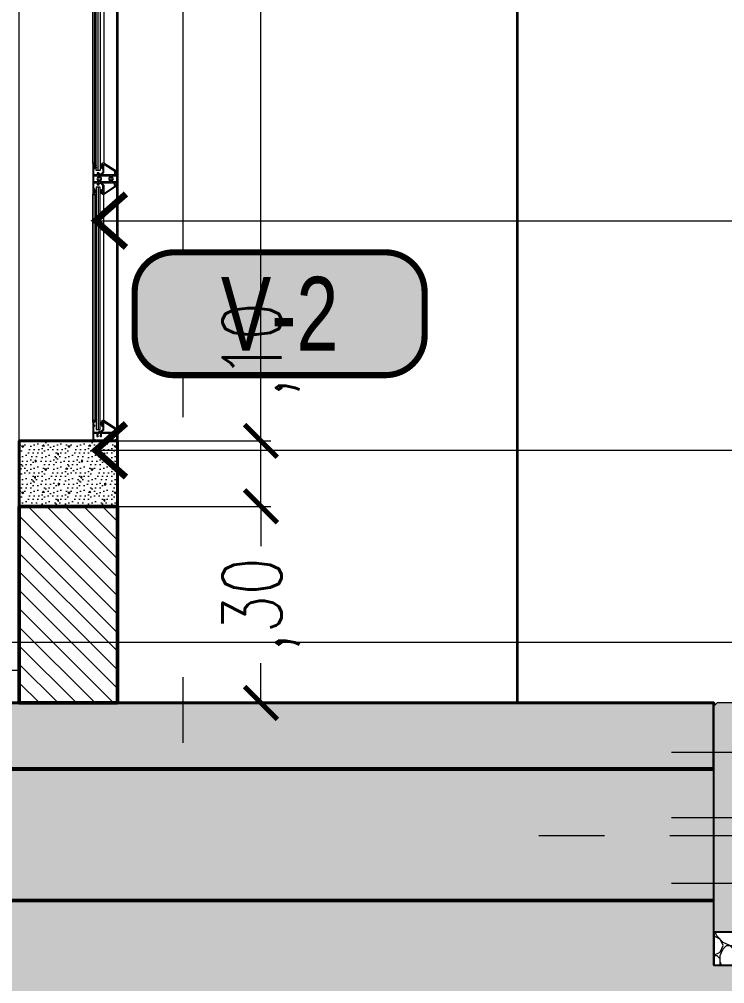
# Model space of a CAD drawing. Header units: millimetres. Extents: x 216 to 447, y 57 to 97.
# Drawn here: x 441.741 to 442.817, y 58.207 to 59.679 of the extents above; entities that cross this region are included whole.
import ezdxf
from ezdxf.enums import TextEntityAlignment as Align

# ---------------------------------------------------------------- set-up
doc = ezdxf.new("R2010")
doc.units = ezdxf.units.MM
doc.header["$LTSCALE"] = 0.5
doc.set_wipeout_variables(frame=1)
doc.header["$PDMODE"] = 35
doc.linetypes.add('DASHDOT2', pattern=[12.7, 6.35, -3.175, 0, -3.175])
doc.linetypes.add('HIDDEN', pattern=[0.375, 0.25, -0.125])
for name, color, linetype, lineweight in [('A-COTAS', 7, 'Continuous', 9), ('A-ECON-ACHU', 146, 'Continuous', 0), ('A-ECON-PLAC', 134, 'Continuous', 40), ('A-EJES', 7, 'DASHDOT2', 9), ('A-MURO', 5, 'Continuous', 50), ('A-MURO-ACHU', 250, 'Continuous', 0), ('A-PISO', 7, 'Continuous', 15), ('A-PISO -ACHU', 55, 'Continuous', 0), ('A-PLAN-1', 2, 'Continuous', 35), ('A-PLAN-2', 5, 'Continuous', 18), ('A-PLAN-ACHU1', 105, 'Continuous', 9), ('A-PLAN-ACHU2', 146, 'Continuous', 0), ('A-PLAN-ACHU3', 250, 'Continuous', 0), ('A-PROY', 6, 'HIDDEN', 18), ('A-TEXT-FLEC', 4, 'Continuous', 9), ('A-TEXT-VENT', 2, 'Continuous', 9), ('A-VENT', 1, 'Continuous', 15), ('A-WIPEOUT', 255, 'Continuous', 0), ('U-TEXT-FLE', 130, 'Continuous', 20)]:
    doc.layers.add(name, color=color, linetype=linetype, lineweight=lineweight)
doc.layers.add('BORRADOR', color=3, linetype='Continuous', plot=False)
doc.styles.add('Cotas', font='romans.shx', dxfattribs={"width": 0.75})
doc.styles.add('ING_50', font='swisscl.ttf', dxfattribs={"height": 0.08})
doc.dimstyles.new("1-25'", dxfattribs={"dimtxt": 0.075, "dimasz": 0.05, "dimexe": 0.015, "dimexo": 0, "dimgap": 0.02, "dimtad": 0, "dimzin": 4, "dimtxsty": 'Cotas', "dimblk": 'ARCHTICK', "dimcen": 0.09, "dimclrd": 142, "dimclre": 2, "dimclrt": 2, "dimadec": 0, "dimazin": 0, "dimtfac": 1, "dimtmove": 0, "dimatfit": 3, "dimfxl": 0.1, "dimlwd": 13, "dimlwe": 9, "dimarcsym": 2})

# ---------------------------------------------------------------- blocks, each defined once
blk = doc.blocks.new('bordillo A-81')
at = {"layer": 'A-PLAN-2'}
blk.add_lwpolyline([(0, 0), (0.1499999999941792, 0), (0.1499999999941792, 0.3950000000145519), (0.1449999999895226, 0.4000000000192085), (0.005000000004656613, 0.4000000000046566), (0, 0.395)], close=True, dxfattribs=at)
blk.add_wipeout([(0, 2.7755575615628914e-17), (0.14999999999417923, 2.7755575615628914e-17), (0.14999999999417923, 0.39500000001455193), (0.14499999998952262, 0.40000000001920843), (0.005000000004656585, 0.4000000000046565), (0, 0.395)]).dxf.layer = 'A-PLAN-2'
at = {"layer": 'A-PLAN-ACHU2', "linetype": 'Continuous'}
h = blk.add_hatch(dxfattribs=at)
h.set_pattern_fill('STONES', color=256, scale=0.1, pattern_type=2)
h.set_pattern_definition([(0, (0.06999999999999999, 0), (0, 0.1), [0.005000000000000001, -0.015, 0.005000000000000001, -0.07500000000000001]), (0, (0.095, 0.01), (0, 0.1), [0.005000000000000001, -0.095]), (0, (0.04500000000000001, 0.02), (0, 0.1), [0.01, -0.09000000000000001]), (0, (0.02, 0.025), (0, 0.1), [0.015, -0.085]), (0, (0.06999999999999999, 0.03), (0, 0.1), [0.01, -0.01, 0.015, -0.065]), (0, (0.065, 0.04500000000000001), (0, 0.1), [0.015, -0.085]), (0, (0.04000000000000001, 0.05), (0, 0.1), [0.015, -0.035, 0.015, -0.035]), (0, (0.02, 0.065), (0, 0.1), [0.015, -0.005000000000000001, 0.005000000000000001, -0.07500000000000001]), (0, (0.085, 0.07500000000000001), (0, 0.1), [0.005000000000000001, -0.095]), (0, (0.065, 0.085), (0, 0.1), [0.01, -0.09000000000000001]), (90, (0, 0.09000000000000001), (-0.1, 6.123233995736766e-18), [0.01, -0.09000000000000001]), (90, (0.01, 0.02), (-0.1, 6.123233995736766e-18), [0.005000000000000001, -0.01, 0.015, -0.06999999999999999]), (90, (0.035, 0.03), (-0.1, 6.123233995736766e-18), [0.02, -0.005000000000000001, 0.005000000000000001, -0.06999999999999999]), (90, (0.05, 0.05500000000000001), (-0.1, 6.123233995736766e-18), [0.015, -0.085]), (90, (0.05500000000000001, 0.01), (-0.1, 6.123233995736766e-18), [0.01, -0.09000000000000001]), (90, (0.06, 0.09000000000000001), (-0.1, 6.123233995736766e-18), [0.01, -0.09000000000000001]), (90, (0.065, 0.03), (-0.1, 6.123233995736766e-18), [0.01, -0.05, 0.005000000000000001, -0.035]), (90, (0.08000000000000002, 0.08000000000000002), (-0.1, 6.123233995736766e-18), [0.005000000000000001, -0.005000000000000001, 0.005000000000000001, -0.085]), (90, (0.085, 0.035), (-0.1, 6.123233995736766e-18), [0.01, -0.015, 0.01, -0.065]), (90, (0.09000000000000001, 0.01), (-0.1, 6.123233995736766e-18), [0.01, -0.09000000000000001]), (45, (0.005000000000000001, 0.01), (1.110223024625157e-17, 0.1000000000019025), [0.0141421, -0.02828427, 0.0212132, -0.07778178620000001]), (45, (0, 0.01), (1.110223024625157e-17, 0.1000000000019025), [0.01414213562, -0.1272792206]), (45, (0.05500000000000001, 0.02), (1.110223024625157e-17, 0.1000000000019025), [0.01414213562, -0.1272792206]), (45, (0.04500000000000001, 0.06999999999999999), (1.110223024625157e-17, 0.1000000000019025), [0.01414213562, -0.1272792206]), (45, (0.09000000000000001, 0.02), (1.110223024625157e-17, 0.1000000000019025), [0.01414213562, -0.1272792206]), (45, (0.005000000000000001, 0.03), (1.110223024625157e-17, 0.1000000000019025), [0.007071067812000001, -0.1343502884]), (45, (0.015, 0.06), (1.110223024625157e-17, 0.1000000000019025), [0.007071067812000001, -0.1343502884]), (45, (0.025, 0.025), (1.110223024625157e-17, 0.1000000000019025), [0.007071067812000001, -0.1343502884]), (45, (0.035, 0.06), (1.110223024625157e-17, 0.1000000000019025), [0.007071067812000001, -0.1343502884]), (45, (0.065, 0.04000000000000001), (1.110223024625157e-17, 0.1000000000019025), [0.007071067812000001, -0.1343502884]), (45, (0.065, 0.095), (1.110223024625157e-17, 0.1000000000019025), [0.007071067812000001, -0.1343502884]), (45, (0.07500000000000001, 0.085), (1.110223024625157e-17, 0.1000000000019025), [0.007071067812000001, -0.1343502884]), (45, (0.08000000000000002, 0.03), (1.110223024625157e-17, 0.1000000000019025), [0.007071067812000001, -0.1343502884]), (45, (0.085, 0.005000000000000001), (1.110223024625157e-17, 0.1000000000019025), [0.007071067812000001, -0.1343502884]), (45, (0.085, 0.04500000000000001), (1.110223024625157e-17, 0.1000000000019025), [0.007071067812000001, -0.1343502884]), (45, (0.085, 0.095), (1.110223024625157e-17, 0.1000000000019025), [0.007071067812000001, -0.1343502884]), (45, (0.09000000000000001, 0.07500000000000001), (1.110223024625157e-17, 0.1000000000019025), [0.007071067812000001, -0.1343502884]), (135, (0.06999999999999999, 0.085), (-0.1000000000019025, 1.110223024625157e-17), [0.007071067812000001, -0.1343502884]), (135, (0.08000000000000002, 0.095), (-0.1000000000019025, 1.110223024625157e-17), [0.007071067812000001, -0.1343502884]), (135, (0.085, 0.07500000000000001), (-0.1000000000019025, 1.110223024625157e-17), [0.007071067812000001, -0.1343502884]), (135, (0.1, 0.095), (-0.1000000000019025, 1.110223024625157e-17), [0.007071067812000001, -0.1343502884]), (135, (0.05, 0.06), (-0.1000000000019025, 1.110223024625157e-17), [0.007071067812000001, -0.1343502884]), (135, (0.04000000000000001, 0.05), (-0.1000000000019025, 1.110223024625157e-17), [0.007071067812000001, -0.1343502884]), (135, (0.01, 0.025), (-0.1000000000019025, 1.110223024625157e-17), [0.007071067812000001, -0.1343502884]), (135, (0.02, 0.025), (-0.1000000000019025, 1.110223024625157e-17), [0.007071067812000001, -0.1343502884]), (135, (0.03, 0.06), (-0.1000000000019025, 1.110223024625157e-17), [0.007071067812000001, -0.1343502884]), (135, (0.01, 0.04500000000000001), (-0.1000000000019025, 1.110223024625157e-17), [0.007071067812000001, -0.1343502884]), (135, (0.06999999999999999, 0.03), (-0.1000000000019025, 1.110223024625157e-17), [0.007071067812000001, -0.1343502884]), (135, (0.085, 0.04000000000000001), (-0.1000000000019025, 1.110223024625157e-17), [0.007071067812000001, -0.1343502884]), (135, (0.09000000000000001, 0.02), (-0.1000000000019025, 1.110223024625157e-17), [0.007071067812000001, -0.1343502884]), (135, (0.09000000000000001, 0.03), (-0.1000000000019025, 1.110223024625157e-17), [0.007071067812000001, -0.1343502884]), (135, (0.095, 0.01), (-0.1000000000019025, 1.110223024625157e-17), [0.007071067812000001, -0.1343502884]), (135, (0.015, 0.06999999999999999), (-0.1000000000019025, 1.110223024625157e-17), [0.01414213562, -0.1272792206]), (135, (0.065, 0.04000000000000001), (-0.1000000000019025, 1.110223024625157e-17), [0.01414213562, -0.1272792206]), (135, (0.06, 0.005000000000000001), (-0.1000000000019025, 1.110223024625157e-17), [0.03535533906, -0.1060660172]), (26.56505119999999, (0, 0.05), (0.1000000000000094, 4.000644815427279e-11), [0.01118, -0.2124267978]), (26.56505119999999, (0.015, 0.02), (0.1000000000000094, 4.000644815427279e-11), [0.01118, -0.2124267978]), (26.56505119999999, (0.035, 0.065), (0.1000000000000094, 4.000644815427279e-11), [0.01118, -0.2124267978]), (26.56505119999999, (0.07500000000000001, 0), (0.1000000000000094, 4.000644815427279e-11), [0.01118, -0.2124267978]), (26.56505119999999, (0.06, 0.025), (0.1000000000000094, 4.000644815427279e-11), [0.01118, -0.2124267978]), (26.56505119999999, (0.06999999999999999, 0.04500000000000001), (0.1000000000000094, 4.000644815427279e-11), [0.01118, -0.2124267978]), (26.56505119999999, (0.05500000000000001, 0.08000000000000002), (0.1000000000000094, 4.000644815427279e-11), [0.01118, -0.2124267978]), (26.56505119999999, (0.09000000000000001, 0.07500000000000001), (0.1000000000000094, 4.000644815427279e-11), [0.01118, -0.2124267978]), (63.43494880000001, (0.01, 0.05), (4.000644815427279e-11, 0.1000000000000094), [0.01118, -0.2124267978]), (63.43494880000001, (0.01, 0.05500000000000001), (4.000644815427279e-11, 0.1000000000000094), [0.01118, -0.2124267978]), (63.43494880000001, (0.05, 0.06999999999999999), (4.000644815427279e-11, 0.1000000000000094), [0.02236, -0.2012467977]), (63.43494880000001, (0.085, 0.065), (4.000644815427279e-11, 0.1000000000000094), [0.01118, -0.2124267978]), (63.43494880000001, (0.08000000000000002, 0.05), (4.000644815427279e-11, 0.1000000000000094), [0.01118, -0.2124267978]), (63.43494880000001, (0.03, 0.03), (4.000644815427279e-11, 0.1000000000000094), [0.01118, -0.2124267978]), (63.43494880000001, (0.08000000000000002, 0.085), (4.000644815427279e-11, 0.1000000000000094), [0.01118, -0.2124267978]), (63.43494880000001, (0.095, 0.08000000000000002), (4.000644815427279e-11, 0.1000000000000094), [0.01118, -0.2124267978]), (116.5650512, (0.005000000000000001, 0.08000000000000002), (-4.000648146096353e-11, 0.1000000000000094), [0.01118, -0.2124267978]), (116.5650512, (0.06, 0), (-4.000648146096353e-11, 0.1000000000000094), [0.01118, -0.2124267978]), (116.5650512, (0.015, 0.065), (-4.000648146096353e-11, 0.1000000000000094), [0.01118, -0.2124267978]), (116.5650512, (0.09000000000000001, 0.05500000000000001), (-4.000648146096353e-11, 0.1000000000000094), [0.01118, -0.2124267978]), (116.5650512, (0.05500000000000001, 0.05), (-4.000648146096353e-11, 0.1000000000000094), [0.01118, -0.2124267978]), (116.5650512, (0.085, 0.06999999999999999), (-4.000648146096353e-11, 0.1000000000000094), [0.01118, -0.2124267978]), (116.5650512, (0.035, 0.05), (-4.000648146096353e-11, 0.1000000000000094), [0.01118, -0.2124267978]), (116.5650512, (0.015, 0.03), (-4.000648146096353e-11, 0.1000000000000094), [0.01118, -0.2124267978]), (153.4349488, (0.01, 0.07500000000000001), (-0.1000000000000094, 4.000645925650304e-11), [0.01118, -0.2124267978]), (153.4349488, (0.04500000000000001, 0.02), (-0.1000000000000094, 4.000645925650304e-11), [0.01118, -0.2124267978]), (153.4349488, (0.025, 0.065), (-0.1000000000000094, 4.000645925650304e-11), [0.01118, -0.2124267978]), (153.4349488, (0.085, 0.025), (-0.1000000000000094, 4.000645925650304e-11), [0.01118, -0.2124267978]), (153.4349488, (0.06999999999999999, 0), (-0.1000000000000094, 4.000645925650304e-11), [0.01118, -0.2124267978]), (153.4349488, (0.08000000000000002, 0.08000000000000002), (-0.1000000000000094, 4.000645925650304e-11), [0.01118, -0.2124267978]), (153.4349488, (0.065, 0.04500000000000001), (-0.1000000000000094, 4.000645925650304e-11), [0.01118, -0.2124267978]), (153.4349488, (0.01, 0.07500000000000001), (-0.1000000000000094, 4.000645925650304e-11), [0.01118, -0.2124267978]), (153.4349488, (0.1, 0.05), (-0.1000000000000094, 4.000645925650304e-11), [0.01118, -0.2124267978]), (243.4349488, (0.005000000000000001, 0.01), (-4.000642039869718e-11, -0.1000000000000094), [0.01118, -0.2124267978])])
h.paths.add_polyline_path([(0, 0), (0.1499999999941792, 0), (0.1499999999941792, 0.05000000002793967), (0, 0.05000000002793967)])
at = {"layer": 'A-PLAN-ACHU3', "linetype": 'Continuous'}
h = blk.add_hatch(color=252, dxfattribs=at)
h.dxf.hatch_style = 1
h.paths.add_polyline_path([(0.1499999999941792, 0.3950000000145519), (0.1450000000040745, 0.4000000000046566), (0.005000000004656627, 0.4000000000046566), (2.775557561562891e-17, 0.395), (0, 0.05000000002793964), (0.1499999999941792, 0.05000000002793967)])
h.paths.add_polyline_path([(0.1000000000116411, 0.2250000000308501, -1), (0.05000000001164109, 0.2250000000308501, -1)], flags=16)
h.paths.add_polyline_path([(0.05000000001164109, 0.325000000007567, -1), (0.1000000000116411, 0.325000000007567, -1)], flags=16)
h.paths.add_polyline_path([(0.1000000000116411, 0.1250000000541331, -1), (0.05000000001164109, 0.1250000000541331, -1)], flags=16)
at = {"layer": 'A-EJES', "color": 250, "ltscale": 0.01}
for p, q in [((0.07500000001164131, -0.005532471055630594), (0.07500000001164131, 0.4262510597723304)), ((-0.06466802408976968, 0.325000000007567), (0.2146680241130523, 0.325000000007567)), ((-0.06466802408976968, 0.2250000000308501), (0.2146680241130523, 0.2250000000308501)), ((-0.06466802408976968, 0.1250000000541331), (0.2146680241130523, 0.1250000000541331))]:
    blk.add_line(p, q, dxfattribs=at)
at = {"layer": 'A-PLAN-2'}
blk.add_lwpolyline([(0.1499999999941792, 0.3950000000145519), (0.1450000000040745, 0.4000000000046566), (0.005000000004656599, 0.4000000000046566), (1.387778780781446e-17, 0.395), (0, 0.05000000002793964), (0.1499999999941792, 0.05000000002793964)], close=True, dxfattribs=at)
at = {"layer": 'BORRADOR', "linetype": 'Continuous'}
blk.add_lwpolyline([(0, 0), (0.1499999999941792, 0), (0.1499999999941792, 0.05000000002793967), (0, 0.05000000002793967)], close=True, dxfattribs=at)
at = {"layer": 'U-TEXT-FLE'}
for centre in [(0.07500000001164109, 0.325000000007567), (0.07500000001164109, 0.2250000000308501), (0.07500000001164109, 0.1250000000541331)]:
    blk.add_circle(centre, 0.025, dxfattribs=at)
blk = doc.blocks.new('ALN-177', base_point=(0.5588302890618358, 0.5404238234098401))
at = {"layer": 'A-PLAN-ACHU1'}
for p, q in [((0.534297784425109, 0.5506374799609637), (0.5323621309648113, 0.552874772392249)), ((0.5343826459436132, 0.5518645149028479), (0.5323621309648113, 0.552874772392249)), ((0.534297784425109, 0.5506374799609637), (0.5323621309648111, 0.5484462455124463)), ((0.534336587960845, 0.5494334740104634), (0.5323621309648111, 0.5484462455124463)), ((0.5361441126694672, 0.5484812026587914), (0.534336587960845, 0.5494334740104634)), ((0.5361441126694674, 0.5527937572631358), (0.5343826459436132, 0.5518645149028479)), ((0.5361441126694672, 0.5484812026587914), (0.5361441126694674, 0.5527937572631358))]:
    blk.add_line(p, q, dxfattribs=at)
at = {"layer": 'A-VENT'}
blk.add_lwpolyline([(0.5558302890618358, 0.5404238234098401), (0.5588302890618358, 0.5404238234098401), (0.5588302890618358, 0.5419238234098401), (0.5377411306641885, 0.55548448358162), (0.5362411306641884, 0.55548448358162), (0.5343302890618358, 0.55398448358162), (0.5343302890618359, 0.5520775261758779), (0.5362411306641885, 0.553577526175878), (0.5362411306641885, 0.5478488311130394), (0.5343302890618359, 0.5493488311130394), (0.5343302890618358, 0.548077526175878), (0.5362411306641885, 0.5465775261758778), (0.5362411306641885, 0.5417795215100272), (0.5332383553405268, 0.5387767461863654), (0.5294984899770692, 0.5387767461863653), (0.5294984899770692, 0.5386327177668735), (0.5304984899770693, 0.5376327177668736), (0.5342156472645946, 0.5376327177668736), (0.5377411306641886, 0.5411582011664675), (0.5377411306641885, 0.5537011424171183), (0.5560568868956574, 0.5419238234098401), (0.5540802890618359, 0.54192382340984), (0.5540802890618359, 0.5389238234098401, 1), (0.5565802890618359, 0.5389238234098401)], format="xyb", close=True, dxfattribs=at)
blk = doc.blocks.new('ALN-292')
at = {"layer": 'A-VENT'}
blk.add_lwpolyline([(0, 0.02400000000000002), (0, 0), (0.003500000000000003, 0), (0.003500000000000003, 0.002499999999999947), (0.001500000000000001, 0.001499999999999946), (0.001499999999999987, 0.00788196601125013), (0.003500000000000003, 0.006881966011250018), (0.003500000000000003, 0.008000000000000007), (0.001500000000000001, 0.009000000000000008), (0.001499999999999994, 0.01793933982822027), (0.006999999999999992, 0.01793933982822027), (0.006999999999999992, 0.01500000000000001), (0.009999999999999995, 0.01500000000000012), (0.009249999999999967, 0.01650000000000007), (0.008499999999999994, 0.01650000000000007), (0.008499999999999994, 0.01793933982822027), (0.03649999999999999, 0.01793933982822027), (0.03649999999999999, 0.01650000000000007), (0.03575000000000002, 0.01650000000000007), (0.03499999999999999, 0.01500000000000012), (0.03799999999999999, 0.01500000000000001), (0.03799999999999999, 0.02399999999999997), (0.03800000000000002, 0.03299999999999992), (0.03500000000000002, 0.03299999999999981), (0.03575000000000003, 0.03149999999999986), (0.0365, 0.03149999999999986), (0.0365, 0.03006066017177966), (0.008500000000000008, 0.03006066017177972), (0.008500000000000008, 0.03149999999999992), (0.00924999999999998, 0.03149999999999992), (0.01000000000000002, 0.03299999999999986), (0.00700000000000002, 0.03300000000000003), (0.007000000000000006, 0.03006066017177977), (0.001500000000000008, 0.03006066017177977), (0.001500000000000043, 0.03900000000000003), (0.003500000000000045, 0.04000000000000004), (0.003500000000000052, 0.04111803398875002), (0.001500000000000029, 0.04011803398874991), (0.001500000000000064, 0.0465000000000001), (0.003500000000000066, 0.0455000000000001), (0.003500000000000072, 0.04800000000000004), (6.938893903907228e-17, 0.04800000000000004)], close=True, dxfattribs=at)
for points in [[(0.009249999999999845, 0.02741869858279433, 0.3522849494188029), (0.006499999999999968, 0.02400000000000002, 0.3522849494188029), (0.009249999999999967, 0.02058130141720627), (0.009249999999999967, 0.01943933982822027), (0.001499999999999994, 0.01943933982822027), (0.001500000000000001, 0.02400000000000002), (0.001500000000000008, 0.02856066017177977), (0.00924999999999998, 0.02856066017177972)], [(0.007999999999999967, 0.02400000000000002, 1.000000000000014), (0.01199999999999997, 0.02400000000000001, 1.000000000000014)], [(0.02724999999999989, 0.02741869858279428, 0.3522849494187984), (0.02450000000000001, 0.02399999999999997, 0.3522849494187984), (0.02725000000000001, 0.02058130141720627), (0.02725000000000001, 0.01943933982822021), (0.01074999999999997, 0.01943933982822027), (0.0107500000000001, 0.02058130141720566, 0.3522849494187981), (0.01349999999999997, 0.02400000000000001, 0.3522849494187981), (0.01074999999999997, 0.02741869858279372), (0.01075, 0.02856066017177972), (0.02725000000000002, 0.02856066017177972)], [(0.02600000000000001, 0.02399999999999997, 0.9999999999999999), (0.03000000000000001, 0.02399999999999996, 0.9999999999999999)], [(0.02875000000000014, 0.02058130141720566, 0.3522849494187981), (0.03150000000000001, 0.02399999999999996, 0.3522849494187981), (0.02875000000000001, 0.02741869858279367), (0.02875000000000003, 0.02856066017177972), (0.0365, 0.02856066017177972), (0.03649999999999999, 0.02399999999999997), (0.03649999999999999, 0.01943933982822021), (0.02875000000000001, 0.01943933982822021)]]:
    blk.add_lwpolyline(points, format="xyb", close=True, dxfattribs=at)
blk = doc.blocks.new('V-2_CT_BLQ4')
at = {"layer": 'A-PLAN-ACHU1'}
for points in [[(-0.117500000000291, 0.4126896705372474), (-0.1175000053062831, 1.530310185353528), (-0.1235000053061412, 1.530310185353528), (-0.1235000000001492, 0.4126896705372474)], [(-0.117500000000291, 0.3873103501871356), (-0.1175000053071926, 0.01753048641489841), (-0.1235000053070507, 0.01753048641489841), (-0.1235000000001492, 0.3873103501871356)]]:
    blk.add_lwpolyline(points, close=True, dxfattribs=at)
for points in [[(-0.1140549522137917, 0.4208584336304284), (-0.1140549522137917, 0.4165458790259891), (-0.1158624769227572, 0.4174981503776962), (-0.1178369339186247, 0.4165109218795351), (-0.1159012804582744, 0.4187021563282087), (-0.1178369339186247, 0.4209394487595546), (-0.1158164189396302, 0.4199291912702847), (-0.1140549522137917, 0.4208584336304284)], [(-0.1140536292623437, 0.4170761703073822), (-0.1140536292623437, 0.4213887249118216), (-0.1158611539708545, 0.4204364535601144), (-0.1178356109671768, 0.4214236820582755), (-0.1158999575068265, 0.4192324476096019), (-0.1178356109671768, 0.416995155178256), (-0.1158150959881823, 0.4180054126675259), (-0.1140536292623437, 0.4170761703073822)], [(-0.1140536292623437, 0.3829238504174555), (-0.1140536292623437, 0.3786112958134709), (-0.1158611539708545, 0.379563567165178), (-0.1178356109671768, 0.3785763386670169), (-0.1158999575068265, 0.3807675731152358), (-0.1178356109671768, 0.3830048655465816), (-0.1158150959881823, 0.3819946080573118), (-0.1140536292623437, 0.3829238504174555)]]:
    blk.add_lwpolyline(points, dxfattribs=at)
at = {"layer": 'A-PLAN-ACHU2'}
for points in [[(-0.1289108469090934, 1.519004225615163), (-0.1289108416026465, 0.4236359959911624)], [(-0.1204999999999927, 0.4126896705372474), (-0.1205000053059848, 1.530310185353528)], [(-0.1155000000003383, 0.4236403760776284), (-0.1154986285991981, 1.518999845528242)], [(-0.1204999999999927, 0.3873103501871356), (-0.1205000053068943, 0.01753048641489841)], [(-0.1289108469100029, 0.02883644615326375), (-0.1289108416026465, 0.3763640247332205)], [(-0.1155000000003383, 0.3763596446467545), (-0.1154986286001076, 0.02884082624018447)]]:
    blk.add_lwpolyline(points, dxfattribs=at)
for points in [[(-0.11200000000008, 0.4236403760776284), (-0.1120000053065269, 1.518999845528242)], [(-0.11200000000008, 0.3763596446467545), (-0.1120000053074364, 0.02884082624018447)]]:
    blk.add_lwpolyline(points, close=True, dxfattribs=at)
at = {"layer": 'A-VENT'}
blk.add_lwpolyline([(0, 0), (4.11420160162379e-06, 1.550000000000409), (-0.1499958857984893, 1.550000156329361), (-0.1500000000000909, 1.563289515615907e-07)], close=True, dxfattribs=at)
blk.add_lwpolyline([(-0.1210000000000946, 0.007868105521538382, 3.732050807579713), (-0.1230000000000473, 0.007868105521538382), (-0.1237547636683303, 0.00656081650095075), (-0.1255000000001019, 0.00656081650095075), (-0.1255000000001019, 0.01156081650060514), (-0.1365000000000691, 0.01156081650060514), (-0.1365000000000691, 0.00656081650095075), (-0.1382452363322955, 0.00656081650095075), (-0.1390000000001237, 0.007868105521538382, 3.732050807579713), (-0.1410000000000764, 0.007868105521538382), (-0.1417547636679046, 0.00656081650095075), (-0.143500000000131, 0.00656081650095075), (-0.143500000000131, 0.01156081650060514), (-0.1485000000002401, 0.01156081650060514), (-0.1485000000002401, 0.001560816500841611), (-0.1464393398282482, 0.001560816500841611), (-0.1480000000001382, 1.563289515615907e-07), (-0.1500000000000909, 1.563289515615907e-07), (-0.1500000000000909, 0.01600015632902796), (-0.1469999999999345, 0.01600015632902796), (-0.1477500000000873, 0.01450015632917712), (-0.1485000000002401, 0.01450015632917712), (-0.1485000000002401, 0.01306081650091073), (-0.1134999999999309, 0.01306081650091073), (-0.1134999999999309, 0.02200015632888608), (-0.1155000000003383, 0.0230001563290898), (-0.1155000000003383, 0.02411819031794948), (-0.1134999999999309, 0.02311819031774576), (-0.1134999999999309, 0.02950015632904979), (-0.1155000000003383, 0.02850015632884606), (-0.1155000000003383, 0.03100015632890063), (-0.11200000000008, 0.03100015632890063), (-0.11200000000008, 1.563289515615907e-07), (-0.1140000000000327, 1.563289515615907e-07), (-0.1155606601719228, 0.001560816500841611), (-0.1134999999999309, 0.001560816500841611), (-0.1134999999999309, 0.01156081650060514), (-0.11850000000004, 0.01156081650060514), (-0.11850000000004, 0.00656081650095075), (-0.1202452363322664, 0.00656081650095075)], format="xyb", close=True, dxfattribs=at)
at = {"layer": 'A-VENT', "xscale": -1}
for name, p in [('ALN-292', (-0.1119986770486321, 0.3760000103623042)), ('ALN-177', (-0.149998677048643, 0.4089349701041556)), ('ALN-177', (-0.1500000000000909, 0.01593511607052278))]:
    blk.add_blockref(name, p, dxfattribs=at)
at = {"layer": 'A-VENT', "rotation": 180}
blk.add_blockref('ALN-177', (-0.149998677048643, 0.3910650506206821), dxfattribs=at)
blk = doc.blocks.new('V-2_CT-BLQ4')
at = {"layer": 'A-VENT'}
blk.add_blockref('V-2_CT_BLQ4', (0, 0), dxfattribs=at)
blk = doc.blocks.new('*U675')
at = {"layer": 'A-TEXT-FLEC'}
blk.add_lwpolyline([(3.561975394937889, 0), (0, 0), (0, 0.1370235189529012)], dxfattribs=at)
at = {"layer": 'A-TEXT-FLEC', "const_width": 0.01}
blk.add_lwpolyline([(3.515547050308276, -0.0408174103613419), (3.561975394937974, 9.094947017729282e-13), (3.515547050308276, 0.0408174103613419)], dxfattribs=at)
blk = doc.blocks.new('_ArchTick')
at = {"color": 0, "linetype": 'ByBlock', "const_width": 0.15}
blk.add_lwpolyline([(-0.5, -0.5), (0.5, 0.5)], dxfattribs=at)
blk = doc.blocks.new('*D704')
at = {"layer": 'A-COTAS', "color": 2, "linetype": 'DASHDOT2', "lineweight": 9, "transparency": 16777216}
for p, q in [((441.890537406066, 58.9354253764518), (442.124427780234, 58.9354253764518)), ((441.8905294962715, 58.63542537645208), (442.124427780234, 58.63542537645208))]:
    blk.add_line(p, q, dxfattribs=at)
at = {"layer": 'A-COTAS', "color": 142, "linetype": 'Continuous', "lineweight": 13, "transparency": 16777216}
for p, q in [((442.109427780234, 58.9354253764518), (442.109427780234, 58.87453251930908)), ((442.109427780234, 58.63542537645208), (442.109427780234, 58.69631823359479))]:
    blk.add_line(p, q, dxfattribs=at)
at = {"layer": 'DEFPOINTS', "color": 0, "transparency": 16777216}
for p in [(441.890537406066, 58.9354253764518), (442.109427780234, 58.9354253764518), (441.8905294962715, 58.63542537645208)]:
    blk.add_point(p, dxfattribs=at)
at = {"layer": 'A-COTAS', "color": 142, "lineweight": 13, "transparency": 16777216, "xscale": 0.05, "yscale": 0.05, "zscale": 0.05}
for p, rotation in [((442.109427780234, 58.9354253764518), 90), ((442.109427780234, 58.63542537645208), 270)]:
    blk.add_blockref('_ArchTick', p, dxfattribs=dict(at, rotation=rotation))
at = {"layer": 'A-COTAS', "color": 2, "transparency": 16777216, "insert": (442.109427780234, 58.78542537645201), "char_height": 0.09, "attachment_point": 5, "rotation": 90, "style": 'Cotas'}
blk.add_mtext(',30', dxfattribs=at)
blk = doc.blocks.new('*D705')
at = {"layer": 'A-COTAS', "color": 142, "linetype": 'Continuous', "lineweight": 13, "transparency": 16777216}
for p, q in [((442.109427780234, 59.03542545455252), (442.109427780234, 59.08542545455252)), ((442.109427780234, 58.9354253764518), (442.109427780234, 59.03542545455252))]:
    blk.add_line(p, q, dxfattribs=at)
at = {"layer": 'A-COTAS', "color": 2, "linetype": 'DASHDOT2', "lineweight": 9, "transparency": 16777216}
for p, q in [((441.815561135445, 59.03542545455252), (442.124427780234, 59.03542545455252)), ((441.890537406066, 58.9354253764518), (442.124427780234, 58.9354253764518))]:
    blk.add_line(p, q, dxfattribs=at)
at = {"layer": 'DEFPOINTS', "color": 0, "transparency": 16777216}
for p in [(441.815561135445, 59.03542545455252), (442.109427780234, 59.03542545455252), (441.890537406066, 58.9354253764518)]:
    blk.add_point(p, dxfattribs=at)
at = {"layer": 'A-COTAS', "color": 142, "lineweight": 13, "transparency": 16777216, "xscale": 0.05, "yscale": 0.05, "zscale": 0.05}
for p, rotation in [((442.109427780234, 59.03542545455252), 90), ((442.109427780234, 58.9354253764518), 270)]:
    blk.add_blockref('_ArchTick', p, dxfattribs=dict(at, rotation=rotation))
at = {"layer": 'A-COTAS', "color": 2, "transparency": 16777216, "insert": (442.109427780234, 59.17453259740974), "char_height": 0.09, "attachment_point": 5, "rotation": 90, "style": 'Cotas'}
blk.add_mtext(',10', dxfattribs=at)
blk = doc.blocks.new('*D706')
at = {"layer": 'A-COTAS', "color": 2, "linetype": 'DASHDOT2', "lineweight": 9, "transparency": 16777216}
for p, q in [((441.8905294962753, 60.58542537645326), (442.1244277802342, 60.58542537645326)), ((441.8155611354453, 59.03542545455252), (442.1244277802342, 59.03542545455252))]:
    blk.add_line(p, q, dxfattribs=at)
at = {"layer": 'A-COTAS', "color": 142, "linetype": 'Continuous', "lineweight": 13, "transparency": 16777216}
for p, q in [((442.1094277802342, 60.58542537645326), (442.1094277802342, 59.92846112978861)), ((442.1094277802342, 59.03542545455252), (442.1094277802342, 59.69238970121717))]:
    blk.add_line(p, q, dxfattribs=at)
at = {"layer": 'DEFPOINTS', "color": 0, "transparency": 16777216}
for p in [(441.8905294962753, 60.58542537645326), (442.1094277802342, 60.58542537645326), (441.8155611354453, 59.03542545455252)]:
    blk.add_point(p, dxfattribs=at)
at = {"layer": 'A-COTAS', "color": 142, "lineweight": 13, "transparency": 16777216, "xscale": 0.05, "yscale": 0.05, "zscale": 0.05}
for p, rotation in [((442.1094277802342, 60.58542537645326), 90), ((442.1094277802342, 59.03542545455252), 270)]:
    blk.add_blockref('_ArchTick', p, dxfattribs=dict(at, rotation=rotation))
at = {"layer": 'A-COTAS', "color": 2, "transparency": 16777216, "insert": (442.1094277802342, 59.81042541550296), "char_height": 0.09, "attachment_point": 5, "rotation": 90, "style": 'Cotas'}
blk.add_mtext('1,55', dxfattribs=at)
blk = doc.blocks.new('*U759')
at = {"layer": 'A-TEXT-FLEC'}
blk.add_lwpolyline([(3.978466536426112, 0), (0, 0), (0, 0.1370235189529012)], dxfattribs=at)

msp = doc.modelspace()

# ---------------------------------------------------------------- hatches: boundary and pattern name
at = {"layer": 'A-ECON-ACHU'}
h = msp.add_hatch(dxfattribs=at)
h.set_pattern_fill('CONCRT', color=256, scale=0.05, angle=45, style=0, pattern_type=2)
h.set_pattern_definition([(45, (-2342.257553559994, -1056.268992540171), (6.938893903907228e-18, 0.07071067811865475), [0.0025, -0.0175, 0, -0.025, 0, -0.005000000000000001]), (45, (-2342.268160161711, -1056.258385938453), (6.938893903907228e-18, 0.07071067811865475), [0, -0.0175, 0.0025, -0.025, 0, -0.005000000000000001]), (45, (-2342.275231229523, -1056.251314870641), (6.938893903907228e-18, 0.07071067811865475), [0, -0.02, 0, -0.0225, 0.0025, -0.005000000000000001]), (45, (-2342.289373365147, -1056.237172735017), (6.938893903907228e-18, 0.07071067811865475), [0, -0.02, 0.0025, -0.0225, 0, -0.005000000000000001]), (135, (-2342.255785793041, -1056.270760307124), (-0.07071067811865475, 1.387778780781446e-17), [0.0025, -0.0475]), (135, (-2342.241643657417, -1056.2566181715), (-0.07071067811865475, 1.387778780781446e-17), [-0.0175, 0.0025, -0.015, 0, -0.0125, 0.0025]), (135, (-2342.223965987887, -1056.23894050197), (-0.07071067811865475, 1.387778780781446e-17), [0, -0.025, 0.0025, -0.0125, 0, -0.01]), (135, (-2342.252250259135, -1056.267224773218), (-0.03535533905932738, 6.938893903907228e-18), [0, -0.0075, 0, -0.0075, 0, -0.01]), (135, (-2342.250482492182, -1056.261921472359), (-0.03535533905932738, 6.938893903907228e-18), [0, -0.01, 0, -0.0075, 0, -0.0075]), (135, (-2342.245179191323, -1056.260153705406), (-0.03535533905932738, 6.938893903907228e-18), [0, -0.01, 0, -0.01, 0, -0.005000000000000001]), (135, (-2342.241643657417, -1056.249547103688), (-0.03535533905932738, 6.938893903907228e-18), [0, -0.0075, 0, -0.01, 0, -0.0075]), (90, (-2342.255785793041, -1056.270760307124), (-0.03535533900000001, 0.03535533900000001), [0.0035355, -0.0212132, 0.0035355, -0.042426478]), (180, (-2342.241643657417, -1056.2566181715), (-0.03535533900000001, 0.03535533900000001), [-0.035355, 0.0035355, -0.028284678, 0.0035355])])
h.paths.add_polyline_path([(441.740553225653, 58.93542537645226), (441.8905374060651, 58.93542537645226), (441.8905374060651, 59.03542537645217), (441.740553225653, 59.03542537645217)])
h = msp.add_hatch(dxfattribs=at)
h.set_pattern_fill('CONCRT', color=256, scale=0.05, angle=44.99999999999999, style=0, pattern_type=2)
h.set_pattern_definition([(44.99999999999999, (295.0371849882204, 66.67454072341161), (2.425801502861709e-17, 0.07071067811865475), [0.0025, -0.0175, 0, -0.025, 0, -0.005000000000000001]), (44.99999999999999, (295.0265783865034, 66.68514732512949), (2.425801502861709e-17, 0.07071067811865475), [0, -0.0175, 0.0025, -0.025, 0, -0.005000000000000001]), (44.99999999999999, (295.0195073186915, 66.69221839294141), (2.425801502861709e-17, 0.07071067811865475), [0, -0.02, 0, -0.0225, 0.0025, -0.005000000000000001]), (44.99999999999999, (295.0053651830676, 66.70636052856526), (2.425801502861709e-17, 0.07071067811865475), [0, -0.02, 0.0025, -0.0225, 0, -0.005000000000000001]), (135, (295.0389527551733, 66.67277295645863), (-0.07071067811865475, 3.119690893252432e-17), [0.0025, -0.0475]), (135, (295.0530948907972, 66.68691509208247), (-0.07071067811865475, 3.119690893252432e-17), [-0.0175, 0.0025, -0.015, 0, -0.0125, 0.0025]), (135, (295.070772560327, 66.70459276161228), (-0.07071067811865475, 3.119690893252432e-17), [0, -0.025, 0.0025, -0.0125, 0, -0.01]), (135, (295.0424882890793, 66.67630849036459), (-0.03535533905932738, 1.559845446626216e-17), [0, -0.0075, 0, -0.0075, 0, -0.01]), (135, (295.0442560560323, 66.68161179122353), (-0.03535533905932738, 1.559845446626216e-17), [0, -0.01, 0, -0.0075, 0, -0.0075]), (135, (295.0495593568912, 66.68337955817651), (-0.03535533905932738, 1.559845446626216e-17), [0, -0.01, 0, -0.01, 0, -0.005000000000000001]), (135, (295.0530948907972, 66.6939861598944), (-0.03535533905932738, 1.559845446626216e-17), [0, -0.0075, 0, -0.01, 0, -0.0075]), (90, (295.0389527551733, 66.67277295645863), (-0.035355339, 0.03535533900000001), [0.0035355, -0.0212132, 0.0035355, -0.042426478]), (180, (295.0530948907972, 66.68691509208247), (-0.035355339, 0.03535533900000001), [-0.035355, 0.0035355, -0.028284678, 0.0035355])])
h.paths.add_polyline_path([(432.3905114454319, 58.63542537645253), (442.8005096274492, 58.63542537645253), (442.8005096274492, 58.53542537645217), (432.3905114454319, 58.53542537645217)])
at = {"layer": 'A-MURO-ACHU'}
h = msp.add_hatch(dxfattribs=at)
h.set_pattern_fill('_USER', color=256, scale=0.02, angle=-44.99994028675859, pattern_type=0)
h.set_pattern_definition([(315.0000597132414, (-2414.348867395641, -998.3185894768499), (0.01414212088489319, 0.01414215036255335), [])])
h.paths.add_polyline_path([(441.8905294962715, 58.63542537645208), (441.7405294962705, 58.63542537645208), (441.740537406065, 58.9354253764518), (441.890537406066, 58.9354253764518)])
at = {"layer": 'A-PISO -ACHU'}
h = msp.add_hatch(dxfattribs=at)
h.set_pattern_fill('STONES', color=256, scale=0.25, angle=-1.272221872585407e-14, pattern_type=2)
h.set_pattern_definition([(360, (-2212.99893363134, -1054.470760307122), (6.123233995736766e-17, 0.25), [0.0125, -0.0375, 0.0125, -0.1875]), (360, (-2212.93643363134, -1054.445760307122), (6.123233995736766e-17, 0.25), [0.0125, -0.2375]), (360, (-2213.06143363134, -1054.420760307122), (6.123233995736766e-17, 0.25), [0.025, -0.225]), (360, (-2213.12393363134, -1054.408260307122), (6.123233995736766e-17, 0.25), [0.0375, -0.2125]), (360, (-2212.99893363134, -1054.395760307123), (6.123233995736766e-17, 0.25), [0.025, -0.025, 0.0375, -0.1625]), (360, (-2213.01143363134, -1054.358260307122), (6.123233995736766e-17, 0.25), [0.0375, -0.2125]), (360, (-2213.07393363134, -1054.345760307122), (6.123233995736766e-17, 0.25), [0.0375, -0.0875, 0.0375, -0.0875]), (360, (-2213.12393363134, -1054.308260307123), (6.123233995736766e-17, 0.25), [0.0375, -0.0125, 0.0125, -0.1875]), (360, (-2212.96143363134, -1054.283260307122), (6.123233995736766e-17, 0.25), [0.0125, -0.2375]), (360, (-2213.01143363134, -1054.258260307122), (6.123233995736766e-17, 0.25), [0.025, -0.225]), (90, (-2213.17393363134, -1054.245760307123), (-0.25, 7.654042494670957e-17), [0.025, -0.225]), (90, (-2213.14893363134, -1054.420760307122), (-0.25, 7.654042494670957e-17), [0.0125, -0.025, 0.0375, -0.175]), (90, (-2213.08643363134, -1054.395760307123), (-0.25, 7.654042494670957e-17), [0.05, -0.0125, 0.0125, -0.175]), (90, (-2213.04893363134, -1054.333260307123), (-0.25, 7.654042494670957e-17), [0.0375, -0.2125]), (90, (-2213.03643363134, -1054.445760307122), (-0.25, 7.654042494670957e-17), [0.025, -0.225]), (90, (-2213.02393363134, -1054.245760307123), (-0.25, 7.654042494670957e-17), [0.025, -0.225]), (90, (-2213.01143363134, -1054.395760307123), (-0.25, 7.654042494670957e-17), [0.025, -0.125, 0.0125, -0.0875]), (90, (-2212.97393363134, -1054.270760307123), (-0.25, 7.654042494670957e-17), [0.0125, -0.0125, 0.0125, -0.2125]), (90, (-2212.96143363134, -1054.383260307122), (-0.25, 7.654042494670957e-17), [0.025, -0.0375, 0.025, -0.1625]), (90, (-2212.94893363134, -1054.445760307122), (-0.25, 7.654042494670957e-17), [0.025, -0.225]), (44.99999999999999, (-2213.16143363134, -1054.445760307122), (8.898791557416151e-17, 0.2500000000047562), [0.03535525, -0.070710675, 0.053033, -0.1944544655]), (44.99999999999999, (-2213.17393363134, -1054.445760307122), (8.898791557416151e-17, 0.2500000000047562), [0.03535533905, -0.3181980515]), (44.99999999999999, (-2213.03643363134, -1054.420760307122), (8.898791557416151e-17, 0.2500000000047562), [0.03535533905, -0.3181980515]), (44.99999999999999, (-2213.06143363134, -1054.295760307122), (8.898791557416151e-17, 0.2500000000047562), [0.03535533905, -0.3181980515]), (44.99999999999999, (-2212.94893363134, -1054.420760307122), (8.898791557416151e-17, 0.2500000000047562), [0.03535533905, -0.3181980515]), (44.99999999999999, (-2213.16143363134, -1054.395760307123), (8.898791557416151e-17, 0.2500000000047562), [0.01767766953, -0.335875721]), (44.99999999999999, (-2213.13643363134, -1054.320760307122), (8.898791557416151e-17, 0.2500000000047562), [0.01767766953, -0.335875721]), (44.99999999999999, (-2213.11143363134, -1054.408260307122), (8.898791557416151e-17, 0.2500000000047562), [0.01767766953, -0.335875721]), (44.99999999999999, (-2213.08643363134, -1054.320760307122), (8.898791557416151e-17, 0.2500000000047562), [0.01767766953, -0.335875721]), (44.99999999999999, (-2213.01143363134, -1054.370760307123), (8.898791557416151e-17, 0.2500000000047562), [0.01767766953, -0.335875721]), (44.99999999999999, (-2213.01143363134, -1054.233260307122), (8.898791557416151e-17, 0.2500000000047562), [0.01767766953, -0.335875721]), (44.99999999999999, (-2212.98643363134, -1054.258260307122), (8.898791557416151e-17, 0.2500000000047562), [0.01767766953, -0.335875721]), (44.99999999999999, (-2212.97393363134, -1054.395760307123), (8.898791557416151e-17, 0.2500000000047562), [0.01767766953, -0.335875721]), (44.99999999999999, (-2212.96143363134, -1054.458260307123), (8.898791557416151e-17, 0.2500000000047562), [0.01767766953, -0.335875721]), (44.99999999999999, (-2212.96143363134, -1054.358260307122), (8.898791557416151e-17, 0.2500000000047562), [0.01767766953, -0.335875721]), (44.99999999999999, (-2212.96143363134, -1054.233260307122), (8.898791557416151e-17, 0.2500000000047562), [0.01767766953, -0.335875721]), (44.99999999999999, (-2212.94893363134, -1054.283260307122), (8.898791557416151e-17, 0.2500000000047562), [0.01767766953, -0.335875721]), (135, (-2212.99893363134, -1054.258260307122), (-0.2500000000047562, 8.898791557416151e-17), [0.01767766953, -0.335875721]), (135, (-2212.97393363134, -1054.233260307122), (-0.2500000000047562, 8.898791557416151e-17), [0.01767766953, -0.335875721]), (135, (-2212.96143363134, -1054.283260307122), (-0.2500000000047562, 8.898791557416151e-17), [0.01767766953, -0.335875721]), (135, (-2212.92393363134, -1054.233260307122), (-0.2500000000047562, 8.898791557416151e-17), [0.01767766953, -0.335875721]), (135, (-2213.04893363134, -1054.320760307122), (-0.2500000000047562, 8.898791557416151e-17), [0.01767766953, -0.335875721]), (135, (-2213.07393363134, -1054.345760307122), (-0.2500000000047562, 8.898791557416151e-17), [0.01767766953, -0.335875721]), (135, (-2213.14893363134, -1054.408260307122), (-0.2500000000047562, 8.898791557416151e-17), [0.01767766953, -0.335875721]), (135, (-2213.12393363134, -1054.408260307122), (-0.2500000000047562, 8.898791557416151e-17), [0.01767766953, -0.335875721]), (135, (-2213.09893363134, -1054.320760307122), (-0.2500000000047562, 8.898791557416151e-17), [0.01767766953, -0.335875721]), (135, (-2213.14893363134, -1054.358260307122), (-0.2500000000047562, 8.898791557416151e-17), [0.01767766953, -0.335875721]), (135, (-2212.99893363134, -1054.395760307123), (-0.2500000000047562, 8.898791557416151e-17), [0.01767766953, -0.335875721]), (135, (-2212.96143363134, -1054.370760307123), (-0.2500000000047562, 8.898791557416151e-17), [0.01767766953, -0.335875721]), (135, (-2212.94893363134, -1054.420760307122), (-0.2500000000047562, 8.898791557416151e-17), [0.01767766953, -0.335875721]), (135, (-2212.94893363134, -1054.395760307123), (-0.2500000000047562, 8.898791557416151e-17), [0.01767766953, -0.335875721]), (135, (-2212.93643363134, -1054.445760307122), (-0.2500000000047562, 8.898791557416151e-17), [0.01767766953, -0.335875721]), (135, (-2213.13643363134, -1054.295760307122), (-0.2500000000047562, 8.898791557416151e-17), [0.03535533905, -0.3181980515]), (135, (-2213.01143363134, -1054.370760307123), (-0.2500000000047562, 8.898791557416151e-17), [0.03535533905, -0.3181980515]), (135, (-2213.02393363134, -1054.458260307123), (-0.2500000000047562, 8.898791557416151e-17), [0.08838834765, -0.265165043]), (26.56505119999995, (-2213.17393363134, -1054.345760307122), (0.2500000000000235, 1.00016059153342e-10), [0.02795, -0.5310669945000001]), (26.56505119999995, (-2213.13643363134, -1054.420760307122), (0.2500000000000235, 1.00016059153342e-10), [0.02795, -0.5310669945000001]), (26.56505119999995, (-2213.08643363134, -1054.308260307123), (0.2500000000000235, 1.00016059153342e-10), [0.02795, -0.5310669945000001]), (26.56505119999995, (-2212.98643363134, -1054.470760307122), (0.2500000000000235, 1.00016059153342e-10), [0.02795, -0.5310669945000001]), (26.56505119999995, (-2213.02393363134, -1054.408260307122), (0.2500000000000235, 1.00016059153342e-10), [0.02795, -0.5310669945000001]), (26.56505119999995, (-2212.99893363134, -1054.358260307122), (0.2500000000000235, 1.00016059153342e-10), [0.02795, -0.5310669945000001]), (26.56505119999995, (-2213.03643363134, -1054.270760307123), (0.2500000000000235, 1.00016059153342e-10), [0.02795, -0.5310669945000001]), (26.56505119999995, (-2212.94893363134, -1054.283260307122), (0.2500000000000235, 1.00016059153342e-10), [0.02795, -0.5310669945000001]), (63.43494879999999, (-2213.14893363134, -1054.345760307122), (1.000161816180219e-10, 0.2500000000000235), [0.02795, -0.5310669945]), (63.43494879999999, (-2213.14893363134, -1054.333260307123), (1.000161816180219e-10, 0.2500000000000235), [0.02795, -0.5310669945]), (63.43494879999999, (-2213.04893363134, -1054.295760307122), (1.000161816180219e-10, 0.2500000000000235), [0.05589999999999999, -0.5031169942499999]), (63.43494879999999, (-2212.96143363134, -1054.308260307123), (1.000161816180219e-10, 0.2500000000000235), [0.02795, -0.5310669945]), (63.43494879999999, (-2212.97393363134, -1054.345760307122), (1.000161816180219e-10, 0.2500000000000235), [0.02795, -0.5310669945]), (63.43494879999999, (-2213.09893363134, -1054.395760307123), (1.000161816180219e-10, 0.2500000000000235), [0.02795, -0.5310669945]), (63.43494879999999, (-2212.97393363134, -1054.258260307122), (1.000161816180219e-10, 0.2500000000000235), [0.02795, -0.5310669945]), (63.43494879999999, (-2212.93643363134, -1054.270760307123), (1.000161816180219e-10, 0.2500000000000235), [0.02795, -0.5310669945]), (116.5650512, (-2213.16143363134, -1054.270760307123), (-1.000161424200689e-10, 0.2500000000000235), [0.02794999999999998, -0.5310669944999994]), (116.5650512, (-2213.02393363134, -1054.470760307122), (-1.000161424200689e-10, 0.2500000000000235), [0.02794999999999998, -0.5310669944999994]), (116.5650512, (-2213.13643363134, -1054.308260307123), (-1.000161424200689e-10, 0.2500000000000235), [0.02794999999999998, -0.5310669944999994]), (116.5650512, (-2212.94893363134, -1054.333260307123), (-1.000161424200689e-10, 0.2500000000000235), [0.02794999999999998, -0.5310669944999994]), (116.5650512, (-2213.03643363134, -1054.345760307122), (-1.000161424200689e-10, 0.2500000000000235), [0.02794999999999998, -0.5310669944999994]), (116.5650512, (-2212.96143363134, -1054.295760307122), (-1.000161424200689e-10, 0.2500000000000235), [0.02794999999999998, -0.5310669944999994]), (116.5650512, (-2213.08643363134, -1054.345760307122), (-1.000161424200689e-10, 0.2500000000000235), [0.02794999999999998, -0.5310669944999994]), (116.5650512, (-2213.13643363134, -1054.395760307123), (-1.000161424200689e-10, 0.2500000000000235), [0.02794999999999998, -0.5310669944999994]), (153.4349487999999, (-2213.14893363134, -1054.283260307122), (-0.2500000000000235, 1.000162093735975e-10), [0.02794999999999999, -0.5310669944999997]), (153.4349487999999, (-2213.06143363134, -1054.420760307122), (-0.2500000000000235, 1.000162093735975e-10), [0.02794999999999999, -0.5310669944999997]), (153.4349487999999, (-2213.11143363134, -1054.308260307123), (-0.2500000000000235, 1.000162093735975e-10), [0.02794999999999999, -0.5310669944999997]), (153.4349487999999, (-2212.96143363134, -1054.408260307122), (-0.2500000000000235, 1.000162093735975e-10), [0.02794999999999999, -0.5310669944999997]), (153.4349487999999, (-2212.99893363134, -1054.470760307122), (-0.2500000000000235, 1.000162093735975e-10), [0.02794999999999999, -0.5310669944999997]), (153.4349487999999, (-2212.97393363134, -1054.270760307123), (-0.2500000000000235, 1.000162093735975e-10), [0.02794999999999999, -0.5310669944999997]), (153.4349487999999, (-2213.01143363134, -1054.358260307122), (-0.2500000000000235, 1.000162093735975e-10), [0.02794999999999999, -0.5310669944999997]), (153.4349487999999, (-2213.14893363134, -1054.283260307122), (-0.2500000000000235, 1.000162093735975e-10), [0.02794999999999999, -0.5310669944999997]), (153.4349487999999, (-2212.92393363134, -1054.345760307122), (-0.2500000000000235, 1.000162093735975e-10), [0.02794999999999999, -0.5310669944999997]), (243.4349488, (-2213.16143363134, -1054.445760307122), (-1.000161122290829e-10, -0.2500000000000235), [0.02794999999999994, -0.5310669944999981])])
h.paths.add_polyline_path([(432.3905114454319, 58.53292537645461), (432.3905114454319, 58.3329253764548), (442.8005096274492, 58.33292537644752), (442.8005096274492, 58.53292537644734)])
at = {"layer": 'A-PLAN-ACHU3'}
h = msp.add_hatch(dxfattribs=at)
h.set_pattern_fill('AR-PARQ1', color=256, scale=0.001, angle=45)
h.set_pattern_definition([(135, (-2414.348867395641, -998.3185894768499), (-0.4310522938113194, 2.775557561562891e-17), [0.3048, -0.3048]), (135, (-2414.312946371157, -998.2826684523656), (-0.4310522938113194, 2.775557561562891e-17), [0.3048, -0.3048]), (135, (-2414.277025346672, -998.2467474278814), (-0.4310522938113194, 2.775557561562891e-17), [0.3048, -0.3048]), (135, (-2414.241104322188, -998.210826403397), (-0.4310522938113194, 2.775557561562891e-17), [0.3048, -0.3048]), (135, (-2414.205183297704, -998.1749053789127), (-0.4310522938113194, 2.775557561562891e-17), [0.3048, -0.3048]), (135, (-2414.169262273219, -998.1389843544284), (-0.4310522938113194, 2.775557561562891e-17), [0.3048, -0.3048]), (135, (-2414.133341248735, -998.1030633299442), (-0.4310522938113194, 2.775557561562891e-17), [0.3048, -0.3048]), (45, (-2414.564393542546, -998.1030633299442), (0.4310522938113194, -2.775557561562891e-17), [0.3048, -0.3048]), (45, (-2414.600314567031, -998.0671423054599), (0.4310522938113194, -2.775557561562891e-17), [0.3048, -0.3048]), (45, (-2414.636235591515, -998.0312212809756), (0.4310522938113194, -2.775557561562891e-17), [0.3048, -0.3048]), (45, (-2414.672156615999, -997.9953002564914), (0.4310522938113194, -2.775557561562891e-17), [0.3048, -0.3048]), (45, (-2414.708077640484, -997.9593792320071), (0.4310522938113194, -2.775557561562891e-17), [0.3048, -0.3048]), (45, (-2414.743998664968, -997.9234582075228), (0.4310522938113194, -2.775557561562891e-17), [0.3048, -0.3048]), (45, (-2414.779919689452, -997.8875371830386), (0.4310522938113194, -2.775557561562891e-17), [0.3048, -0.3048])])
h.paths.add_polyline_path([(432.2405114454377, 58.43542537645203), (430.5929952010042, 58.43542537645203), (431.613952994036, 57.95087429870114), (434.4175590178024, 57.70496744471302), (436.5237907281621, 57.87343376006152), (439.5845874281563, 57.92965697132263), (440.8558748729542, 57.72549770400451), (442.7170098021734, 57.78885875977608), (443.8461348653937, 58.43542537645203), (442.9505096274434, 58.43542537645203), (442.9505096274434, 58.23542537644744), (442.8005096274492, 58.2354253764729), (442.8005096274492, 58.33542537647782), (432.3905114454319, 58.3329253764548), (432.3905114454319, 58.23542537644744), (432.2405114454377, 58.23542537644744)])

# ---------------------------------------------------------------- linework, layer by layer
at = {"layer": 'A-ECON-PLAC'}
for points in [[(441.740553225653, 58.93542537645226), (441.8905374060651, 58.93542537645226), (441.8905374060651, 59.03542537645217), (441.740553225653, 59.03542537645217)], [(432.3905114454319, 58.63542537645253), (442.8005096274492, 58.63542537645253), (442.8005096274492, 58.53542537645217), (432.3905114454319, 58.53542537645217)]]:
    msp.add_lwpolyline(points, close=True, dxfattribs=at)
at = {"layer": 'A-EJES', "ltscale": 0.25}
msp.add_line((441.990524951827, 57.38400124179634), (441.9905097825504, 63.92503722163974), dxfattribs=at)
at = {"layer": 'A-MURO'}
msp.add_lwpolyline([(441.8905294962715, 58.63542537645208), (441.7405294962705, 58.63542537645208), (441.740537406065, 58.9354253764518), (441.890537406066, 58.9354253764518)], close=True, dxfattribs=at)
at = {"layer": 'A-PISO'}
msp.add_lwpolyline([(437.0405248724455, 58.63542537645253), (437.0405248724455, 58.68542537645249), (441.7405308113025, 58.68530145618251), (441.7405308113025, 58.63542537645253)], dxfattribs=at)
at = {"layer": 'A-PLAN-1'}
msp.add_lwpolyline([(441.8905294962715, 58.63542537645208), (441.8905294962751, 60.58542537645326), (442.500509198946, 60.58542537645212), (442.500509198946, 58.63542537645253)], close=True, dxfattribs=at)
at = {"layer": 'BORRADOR'}
for points in [[(432.3905114454319, 58.53292537645461), (432.3905114454319, 58.3329253764548), (442.8005096274492, 58.33292537644752), (442.8005096274492, 58.53292537644734)], [(432.2405114454377, 58.43542537645203), (430.5929952010042, 58.43542537645203), (431.613952994036, 57.95087429870114), (434.4175590178024, 57.70496744471302), (436.5237907281621, 57.87343376006152), (439.5845874281563, 57.92965697132263), (440.8558748729542, 57.72549770400451), (442.7170098021734, 57.78885875977608), (443.8461348653937, 58.43542537645203), (442.9505096274434, 58.43542537645203), (442.9505096274434, 58.23542537644744), (442.8005096274492, 58.2354253764729), (442.8005096274492, 58.33542537647782), (432.3905114454319, 58.3329253764548), (432.3905114454319, 58.23542537644744), (432.2405114454377, 58.23542537644744)]]:
    msp.add_lwpolyline(points, close=True, dxfattribs=at)

# ---------------------------------------------------------------- block references
at = {"layer": 'A-TEXT-FLEC', "xscale": -1}
msp.add_blockref('*U759', (445.4189041023083, 58.72811203382116), dxfattribs=at)
at = {"layer": 'A-VENT', "xscale": -1}
msp.add_blockref('V-2_CT-BLQ4', (441.7405611354452, 59.03542537638805), dxfattribs=at)

# ---------------------------------------------------------------- dimensions: what is measured, and where the dimension line sits
at = {"layer": 'A-COTAS'}
dim = msp.add_linear_dim(base=(442.109427780234, 58.9354253764518), p1=(441.8905294962715, 58.63542537645208), p2=(441.890537406066, 58.9354253764518), angle=90, dimstyle="1-25'", override={"dimtxt": 0.09}, dxfattribs=at)
dim.commit()
dim.dimension.update_dxf_attribs({"geometry": '*D704', "text_midpoint": (442.109427780234, 58.78542537645201)})

# ---------------------------------------------------------------- next in the draw order: block references
at = {"layer": 'A-PLAN-1', "linetype": 'Continuous'}
msp.add_blockref('bordillo A-81', (442.8005096274492, 58.23542537644744), dxfattribs=at)

# ---------------------------------------------------------------- next in the draw order: wipeouts: each hides what was drawn before it
msp.add_wipeout([(441.9766310600422, 59.323250373060574), (442.2991310600423, 59.323250373060574), (442.3415574669135, 59.305676779931765), (442.35913106004233, 59.26325037306057), (442.35913106004233, 59.195750373060555), (442.3415574669135, 59.15332396618936), (442.2991310600423, 59.13575037306055), (441.9766310600422, 59.13575037306055), (441.93420465317104, 59.15332396618936), (441.9166310600422, 59.195750373060555), (441.9166310600422, 59.26325037306057), (441.93420465317104, 59.305676779931765)]).dxf.layer = 'A-WIPEOUT'

# ---------------------------------------------------------------- next in the draw order: hatches: boundary and pattern name
at = {"layer": 'A-PLAN-ACHU3'}
h = msp.add_hatch(color=254, dxfattribs=at)
edge = h.paths.add_edge_path()
edge.add_line((441.9166310600422, 59.2632503730606), (441.9166310600422, 59.19575037306049))
edge.add_arc((441.9766310600421, 59.19575037306049), 0.05999999999994543, 180, 270)
edge.add_line((441.9766310600421, 59.13575037306055), (442.2991310600423, 59.13575037306055))
edge.add_arc((442.2991310600423, 59.19575037306049), 0.05999999999994543, 270, 360)
edge.add_line((442.3591310600423, 59.19575037306049), (442.3591310600423, 59.2632503730606))
edge.add_arc((442.2991310600423, 59.2632503730606), 0.05999999999994543, 0, 90)
edge.add_line((442.2991310600423, 59.32325037306055), (441.9766310600421, 59.32325037306055))
edge.add_arc((441.9766310600421, 59.2632503730606), 0.05999999999994543, 90, 180)

# ---------------------------------------------------------------- next in the draw order: linework, layer by layer
at = {"layer": 'A-PROY', "ltscale": 0.5}
msp.add_lwpolyline([(442.5335873924519, 58.4329253764547), (446.6724763836414, 58.43542537645226)], dxfattribs=at)
at = {"layer": 'A-TEXT-VENT', "const_width": 0.009375000000001164}
msp.add_lwpolyline([(441.9166310600422, 59.2632503730606), (441.9166310600422, 59.19575037306049, 0.414213562373095), (441.9766310600421, 59.13575037306055), (442.2991310600423, 59.13575037306055, 0.414213562373095), (442.3591310600423, 59.19575037306049), (442.3591310600423, 59.2632503730606, 0.414213562373095), (442.2991310600423, 59.32325037306055), (441.9766310600421, 59.32325037306055, 0.414213562373095)], format="xyb", close=True, dxfattribs=at)

# ---------------------------------------------------------------- next in the draw order: block references
at = {"layer": 'A-TEXT-FLEC', "xscale": -1}
for p in [(445.4189041023083, 59.37154758801853), (445.4189041023083, 59.02107184996021)]:
    msp.add_blockref('*U675', p, dxfattribs=at)

# ---------------------------------------------------------------- next in the draw order: texts
at = {"layer": 'A-TEXT-VENT', "color": 1, "style": 'ING_50'}
msp.add_attdef('V-2', text='AA', height=0.112500000000014, dxfattribs=at).set_placement((442.1378810600422, 59.22950037306055), align=Align.MIDDLE_CENTER)

# ---------------------------------------------------------------- next in the draw order: dimensions: what is measured, and where the dimension line sits
at = {"layer": 'A-COTAS'}
for base, p1, p2, picture, middle in [((442.1094277802342, 60.58542537645326), (441.8155611354453, 59.03542545455252), (441.8905294962753, 60.58542537645326), '*D706', (442.1094277802342, 59.81042541550296)), ((442.109427780234, 59.03542545455252), (441.890537406066, 58.9354253764518), (441.815561135445, 59.03542545455252), '*D705', (442.109427780234, 59.17453259740974))]:
    dim = msp.add_linear_dim(base=base, p1=p1, p2=p2, angle=90, dimstyle="1-25'", override={"dimtxt": 0.09}, dxfattribs=at)
    dim.commit()
    dim.dimension.update_dxf_attribs({"geometry": picture, "text_midpoint": middle})

doc.saveas('drawing.dxf')
